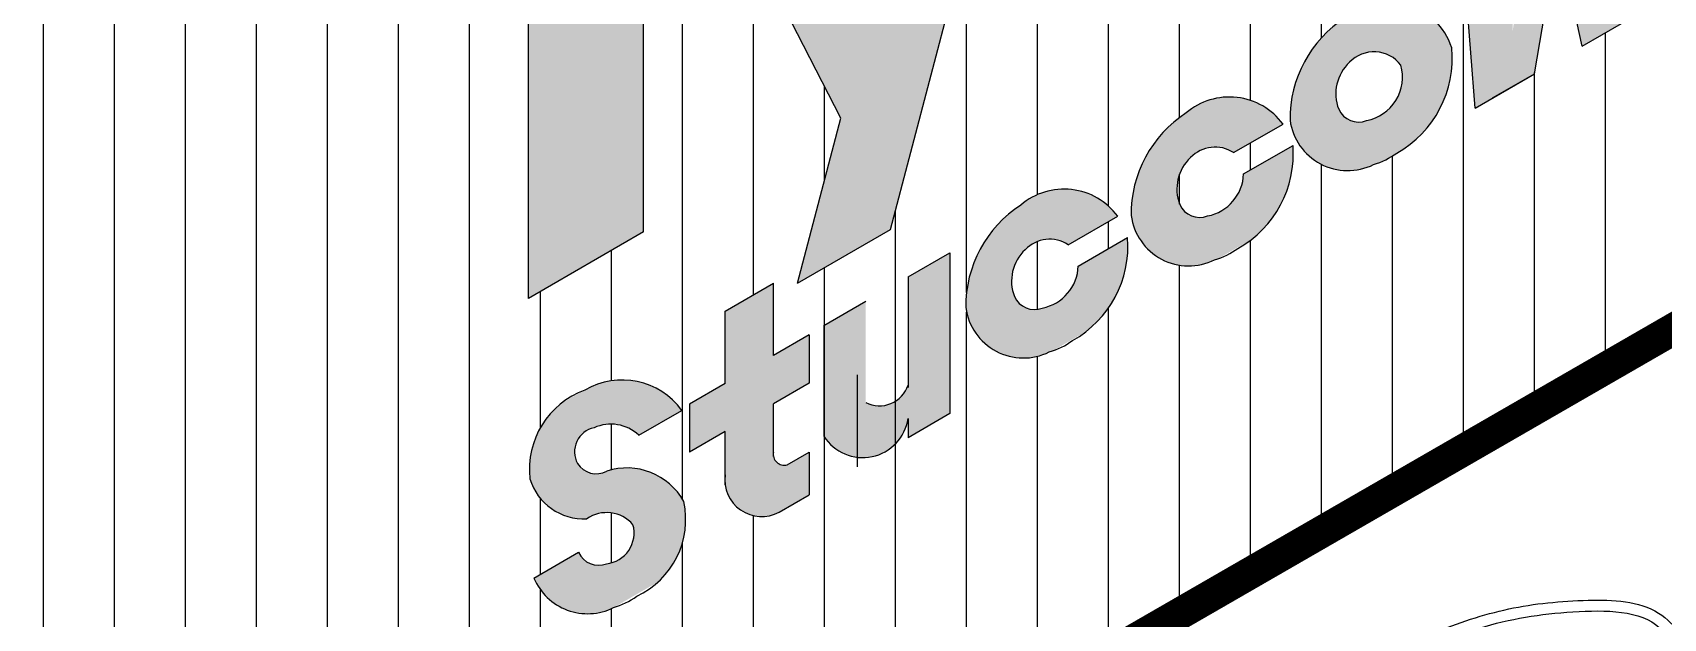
# Model space of a CAD drawing. Extents: x 0 to 51, y 0 to 66.
# Drawn here: x 16.77 to 21.363, y 52.755 to 54.405 of the extents above; entities that cross this region are included whole.
import ezdxf

# ---------------------------------------------------------------- set-up
doc = ezdxf.new("R2010")
doc.units = 0
doc.header["$LTSCALE"] = 1.5
doc.header["$MEASUREMENT"] = 0
doc.linetypes.add('DASHED', pattern=[0.75, 0.5, -0.25])
for name, color, linetype in [('DUPONTLOGO', 242, 'CONTINUOUS'), ('STRUCTURE', 252, 'CONTINUOUS'), ('TYVEK', 160, 'DASHED')]:
    doc.layers.add(name, color=color, linetype=linetype)

msp = doc.modelspace()

# ---------------------------------------------------------------- hatches: boundary and pattern name
at = {"layer": 'DUPONTLOGO'}
for points in [[(19.57319920961216, 55.32418145490719), (19.310939683193, 55.17276584673144), (19.16099717132371, 54.60221062448909), (18.96943333224679, 54.97559706308279), (18.70717380582772, 54.82418145490719), (19.04584894042259, 54.16405320233123), (18.9236801567739, 53.69918145490728), (19.18593968319301, 53.85059706308286)], [(18.16590792846245, 54.65601902220469), (18.16590792846246, 53.65601902220466), (18.49066745488159, 53.84351902220466), (18.49066745488172, 54.84351902220466), (18.81542698130085, 55.03101902220466), (18.81542698130085, 55.28101902220466), (17.84114840204332, 54.71851902220466), (17.8411484020433, 54.46851902220466)], [(20.83269763247196, 54.19236370881826), (20.9994380067947, 54.28863130881824), (21.06657846529949, 54.67585156329777), (21.13371892380428, 54.36615843240071), (21.30045929812701, 54.46242603240073), (21.34950058469254, 55.14462385327421), (21.21359338469253, 55.06615779476935), (21.19453011914553, 54.55819990941039), (21.12542800917811, 55.01525549148289), (21.00772892142088, 54.94730189148287), (20.93862681145345, 54.41045406582786), (20.91956354590647, 54.89639958819642), (20.78365634590646, 54.8179335296915)], [(20.15225987380305, 54.06679651617634), (20.29142478101269, 54.14714341281554, 0.4351274600614082), (20.01868338360705, 54.17841977615585, 0.2576403943727183), (19.86364803239633, 53.88963372159155, 0.5131396402506846), (20.09882293299185, 53.76482049618686, 0.01050506829098769), (20.1078108921451, 53.76773397503179), (20.20287903964945, 53.82262159558478, 0.2510258907919918), (20.3195491565958, 54.08710027015681), (20.18048025543726, 54.00680880263702, -0.3480232729081373), (20.07914325817509, 53.88846185015309, -0.3993521555086357), (20.00066324371286, 53.92069463107198, -0.3084390351191073), (20.03126218545492, 54.05275867167042, -0.3602356893464677)], [(19.68655521120093, 53.80748804827456), (19.82572011841057, 53.88783494491376, 0.4351274600614082), (19.55297872100493, 53.91911130825407, 0.2576403943727183), (19.39794336979418, 53.63032525368978, 0.5131396402506846), (19.63311827038973, 53.50551202828508, 0.01050506829098769), (19.64210622954295, 53.50842550713001), (19.73717437704732, 53.56331312768302, 0.2510258907919918), (19.85384449399368, 53.82779180225504), (19.71477559283511, 53.74750033473525, -0.3480232729081373), (19.61343859557297, 53.62915338225132, -0.3993521555086357), (19.53495858111074, 53.66138616317021, -0.3084390351191073), (19.5655575228528, 53.79345020376864, -0.3602356893464677)], [(19.35302256243327, 53.78498072969161), (19.23532347467611, 53.71702712969164), (19.23532347467611, 53.41232197817844, -0.4598255834214006), (19.11615194190253, 53.3627401079663), (19.11615194190253, 53.64822341316507), (18.99845285414531, 53.58026981316507), (18.99845285414534, 53.26834196309601, 0.6959710472286621), (19.23532347467611, 53.31783184340578), (19.23532347467611, 53.26400312969174), (19.3530225624333, 53.3319567296917)], [(18.85620454734362, 53.35964525291512), (18.95700958017116, 53.41784506575375), (18.95700958017116, 53.55375226575377), (18.85620454734362, 53.49555245291513), (18.85620454734362, 53.69900253581453), (18.72029734734365, 53.62053647730976), (18.72029734734365, 53.41708639441036), (18.61949231451612, 53.3588865815717), (18.61949231451612, 53.2229793815717), (18.72029734734363, 53.28117919441034), (18.72029734734363, 53.13176460085083, 0.5225497163138262), (18.87197790652257, 53.05422546810928), (18.95700958017116, 53.10331852777988), (18.95700958017116, 53.22372947606392), (18.89480957169488, 53.18781828442654, -0.5625580543673786), (18.85620454734365, 53.22365529313826)]]:
    msp.add_hatch(color=182, dxfattribs=at).paths.add_polyline_path(points)
h = msp.add_hatch(color=182, dxfattribs=at)
h.paths.add_polyline_path([(20.46627019280891, 54.44681071373033, 0.2576403943729867), (20.31123484159804, 54.15802465916576, 0.5131396402510344), (20.54640974219384, 54.03321143376135, 0.08200931940621184), (20.61219442708563, 54.06548619992866, 0.29702570383043), (20.76658803141316, 54.36179058631146, 0.5350210848518762)])
h.paths.add_polyline_path([(20.62372616822864, 54.31306168994533, -0.4359844533382529), (20.52673006737689, 54.15685278772749, -0.4605665040670404), (20.44427993266072, 54.20115155405701, -0.2797514858276361), (20.47884899465646, 54.32114960924461, -0.460315170099053)], flags=16)
h = msp.add_hatch(color=182, dxfattribs=at)
h.paths.add_polyline_path([(18.47694654555519, 53.27095160014433), (18.59835388284418, 53.34104615900976, 0.3833598428823599), (18.32541168243225, 53.39810455212715, 0.006267936530740595), (18.31985113422363, 53.39602055788758), (18.25753660179035, 53.3600432458128, 0.2576051533683898), (18.17042159481738, 53.14839408117773, 0.2549531592135616), (18.27770951002245, 53.04169007981095), (18.49982721256208, 53.16992979516398, 0.1582498796631523), (18.38684190277587, 53.16985325376451, -0.3895611696277511), (18.30421266689777, 53.19139160105563, -0.4995739648540094), (18.35091894208495, 53.2919123714194, -0.3054239474705804)])
h.paths.add_polyline_path([(18.38587155700046, 52.90906510018279, -0.3993521555088841), (18.3073915425382, 52.94129788110168), (18.18169958880293, 52.86872959777763, 0.430790463786374), (18.40466283452855, 52.78498661588905), (18.53294137150334, 52.85904826374271, 0.265575237187334), (18.6036049461965, 53.08433568824925, 0.1904806476944564), (18.49982721256208, 53.16992979516398), (18.27770951002245, 53.04169007981095, 0.08450102541924148), (18.33039337205946, 53.03561536995711, -0.3831592690512692), (18.46049146952885, 53.01907068438526, -0.4628738758274196)])
at = {"layer": 'STRUCTURE', "linetype": 'CONTINUOUS'}
h = msp.add_hatch(dxfattribs=at)
h.set_pattern_fill('AR-SAND', color=256, scale=0.25, style=0)
h.set_pattern_definition([(37.50000000000001, (103.7793504065138, 3.500000000000014), (-0.01574833952740204, 0.4817059422532897), [0, -0.38, 0, -0.425, 0, -0.40625]), (7.499999999999999, (103.7793504065138, 3.500000000000014), (0.4424441763169318, 0.7055365163074351), [0, -0.205, 0, -0.3425, 0, -0.13125]), (327.5, (103.4718504065138, 3.500000000000014), (0.7785354654378738, 0.001414763384241124), [0, -0.125, 0, -0.45, 0, -0.5875]), (317.5, (103.4718504065138, 3.500000000000014), (0.7515316511430733, 0.2194188912335623), [0, -0.0625, 0, -0.295, 0, -0.3375])])
h.paths.add_polyline_path([(14.47757610358921, 51.54904427125452, -0.02073115222964427), (14.72348288612952, 53.01589328487336, -0.04506024657635373), (15.05331889485797, 54.091243832628, -0.06032015627787331), (15.52267200237836, 54.93395481086281, -0.02256722528568555), (16.72655473108049, 56.45062287961952), (16.45592179239788, 56.60687287961952, 0.02256722528565227), (15.25203906369742, 55.09020481086514, 0.06032015627807897), (14.78268595617516, 54.24749383262763, 0.04506024657631969), (14.45284994744699, 53.1721432848738, 0.02073115222964958), (14.20694316490657, 51.70529427125459, -0.04479910819462923), (14.00939255172474, 50.79708494693288, -0.0209138494887252), (13.81297584843885, 50.25145680140049, -0.05565526587534104), (13.48405104744779, 49.64729452677008, -0.01612494577826756), (12.87029473836022, 48.82638948952726, -0.03370422444087456), (12.36282451923945, 48.27243360529557), (11.33777388602156, 47.29468864628181), (10.8468198664035, 47.02679466678979), (11.11745280508615, 46.87054466678978), (11.60840682470408, 47.13843864628179), (12.63345745792208, 48.11618360529557, 0.03370422444086479), (13.14092767704273, 48.67013948952708, 0.01612494577826873), (13.75468398613035, 49.49104452676995, 0.05565526587535749), (14.08360878712148, 50.09520680140056, 0.02091384948871565), (14.2800254904073, 50.64083494693269, 0.04479910819463601)])
h.paths.add_polyline_path([(23.83910543946423, 60.55705594572972), (23.55390397777052, 60.71304441296461), (16.45592179239788, 56.60687287961952), (16.72655473108048, 56.45062287961952)])
at = {"layer": 'TYVEK', "linetype": 'CONTINUOUS'}
h = msp.add_hatch(dxfattribs=at)
h.set_pattern_fill('_USER', color=23, scale=0.2, angle=90, style=0, pattern_type=0)
h.set_pattern_definition([(90, (42.79999999999998, 3.500000000000014), (-0.2, 1.224606353822377e-17), [])])
h.paths.add_polyline_path([(15.28244877896424, 51.53622390892712, -0.2669366406480506), (11.19627177796821, 46.22164642973721), (11.19627177796822, 36.92071968723344), (15.97944341084719, 39.6822851170563), (15.97944341084719, 43.45547971532748), (15.27794305459883, 43.05046829581088), (15.27794305459883, 43.11654015095466), (13.97762064546364, 42.3657986580071), (13.97762064546363, 42.29972680286338), (12.88263237627201, 41.6675350308861), (12.88263237627202, 41.73360688602986), (12.53057395804197, 41.53034586349426), (12.53057395804197, 42.79472940744879), (12.88263237627201, 42.9979904299844), (12.88263237627202, 44.49562602721156), (12.53057395804197, 44.29236500467597), (12.53057395804197, 45.55674854863052), (16.72498974202049, 47.97839563060373), (16.72498974202049, 47.61305699473584, 0.1290037693331235), (17.70736681524918, 49.68366510849619, -0.1847270097084909), (19.00927133309564, 52.19696834358501), (23.83910543946422, 54.98099059666893), (23.83910543946422, 54.98209827977406), (23.83910543946422, 60.19931351734166), (19.68871682328808, 57.80308553255076, 0.01524367616600851), (18.93316639457735, 57.36528354336131, 0.2219802846438512)])
h.paths.add_polyline_path([(18.18169958880292, 52.86872959777762), (18.3073915425382, 52.94129788110168, 0.3993521555092932), (18.38587155700055, 52.90906510018282, 0.4628738758270098), (18.46049146952883, 53.01907068438528, 0.3831592690512586), (18.33039337205946, 53.03561536995712, -0.3469283405921685), (18.17042159481735, 53.14839408117781, -0.347709804075195), (18.32541168243228, 53.39810455212717, -0.3833598428823153), (18.59835388284418, 53.34104615900976), (18.47694654555352, 53.27095160014336, 0.3053987772463052), (18.35092852116279, 53.29191674135619, 2.302274759758288e-05), (18.35091894208503, 53.29191237141945, 0.4995739648536585), (18.30421266689765, 53.19139160105583, 0.3169971070562109), (18.37163869641156, 53.16414868686372, -0.3848399220598366), (18.60360494619653, 53.08433568824922, -0.3513303134366533), (18.47133591670912, 52.81769851238387, -0.08200931940635665), (18.4055512318172, 52.78542374621653, -0.4325825023771808)], flags=16)
h.paths.add_polyline_path([(18.16590792846245, 53.65601902220467), (18.16590792846244, 54.65601902220461), (17.84114840204331, 54.46851902220466), (17.8411484020433, 54.71851902220467), (18.81542698130084, 55.28101902220467), (18.81542698130085, 55.03101902220465), (18.4906674548817, 54.84351902220464), (18.49066745488159, 53.84351902220467)], flags=16)
h.paths.add_polyline_path([(18.61949231451612, 53.2229793815717), (18.61949231451612, 53.35888658157171), (18.72029734734363, 53.41708639441036), (18.72029734734364, 53.62053647730975), (18.85620454734362, 53.69900253581454), (18.85620454734363, 53.49555245291513), (18.95700958017116, 53.55375226575378), (18.95700958017116, 53.41784506575375), (18.85620454734365, 53.35964525291514), (18.85620454734365, 53.21127153666524, 0.4361565547312338), (18.89480957169496, 53.18781828442659), (18.95700958017116, 53.22372947606392), (18.95700958017116, 53.10331852777988), (18.87792833769457, 53.05766095114822, -0.6348811617643291), (18.72029734734363, 53.15973020226102), (18.72029734734363, 53.28117919441034)], flags=16)
h.paths.add_polyline_path([(18.92368015677393, 53.69918145490733), (19.0458489404226, 54.16405320233123), (18.70717380582771, 54.82418145490721), (18.96943333224684, 54.97559706308273), (19.16099717132372, 54.6022106244891), (19.31093968319304, 55.17276584673159), (19.57319920961216, 55.32418145490722), (19.18593968319302, 53.85059706308287)], flags=16)
edge = h.paths.add_edge_path(flags=16)
edge.add_spline(control_points=[(16.81274323504925, 54.93726902220469), (16.81716020350908, 54.90921753186406), (16.84108215407916, 54.75729288683891), (17.10860473935416, 54.76475049034376), (17.2715220309825, 54.81184856163516), (17.31040332554056, 54.82572879090926)], knot_values=[0, 0, 0, 0, 0.08117017326887306, 0.4396112153314705, 0.5621201664027327, 0.5621201664027327, 0.5621201664027327, 0.5621201664027327], degree=3, periodic=0)
edge.add_line((17.31040332554055, 54.82572879090927), (17.29989939207946, 54.85515729086888))
edge.add_spline(control_points=[(16.84399691099838, 54.93970707741197), (16.85064657092337, 54.8980435408515), (16.85790170204004, 54.86791662704464), (16.89593866777881, 54.82913649733652), (16.92758689219841, 54.81570522772498), (17.04938802683841, 54.79644409678649), (17.15808492652425, 54.81300474979733), (17.26173289979909, 54.842214813521), (17.28111517839363, 54.84845262962426), (17.29989939207946, 54.85515729086887)], knot_values=[0.001174582396085617, 0.001174582396085617, 0.001174582396085617, 0.001174582396085617, 0.06209760817134347, 0.06209760817134347, 0.1241952163426869, 0.1241952163426869, 0.2504807632611225, 0.2504807632611225, 0.2810519083259725, 0.2810519083259725, 0.2810519083259725, 0.2810519083259725], degree=3, periodic=0)
edge.add_spline(control_points=[(17.29989939207946, 54.85515729086887), (17.35871039747084, 54.87614874013574), (17.41165894831365, 54.90171637901431), (17.58105532322347, 54.9890074079559), (17.70366845119074, 55.0552821849047), (17.82638280199311, 55.12106516440038)], knot_values=[0.2810519083259725, 0.2810519083259725, 0.2810519083259725, 0.2810519083259725, 0.3767663101795581, 0.3767663101795581, 0.5821236414411975, 0.5821236414411975, 0.5821236414411975, 0.5821236414411975], degree=3, periodic=0)
edge.add_line((17.82638280199313, 55.1210651644004), (17.84114834552125, 55.09351899190925))
edge.add_spline(control_points=[(17.84114840204333, 55.09351902220467), (17.73097692417251, 55.03446392994402), (17.55106902571816, 54.93802810329475), (17.38447812810042, 54.8521727469208), (17.31040332554056, 54.82572879090926)], knot_values=[0.5621201664027327, 0.5621201664027327, 0.5621201664027327, 0.5621201664027327, 0.9308490263281911, 1.164247282882417, 1.164247282882417, 1.164247282882417, 1.164247282882417], degree=3, periodic=0)
h.paths.add_polyline_path([(16.9973984020433, 54.8378617463157), (16.99739840204331, 55.26849674793116), (17.13894519014633, 55.38860484540696, -0.6390099729073767), (17.21614840204364, 55.35286320039564), (17.21614840204319, 54.9040031781649, -0.3823525855096294), (17.1744188763916, 54.8574114437185)], flags=16)
h.paths.add_polyline_path([(17.02864840204331, 54.87275290979569), (17.02864840204319, 55.25402939120916), (17.15916399807787, 55.36477708206608, -0.6390099729074262), (17.18489840204364, 55.35286320039564), (17.18489840204306, 54.89000876808231)], flags=0)
edge = h.paths.add_edge_path(flags=16)
edge.add_spline(control_points=[(16.81274323504925, 54.93726902220469), (16.81282758470478, 55.00208006528858), (16.81308360584043, 55.19879689537104), (17.09990930062855, 55.4458396400008), (17.43549411708172, 55.70410810604171), (17.69972389065576, 55.86551184472196), (17.83296675322975, 55.9469027337236)], knot_values=[0, 0, 0, 0, 0.188808860317685, 0.5730795050637295, 1.030526813528331, 1.49585261128351, 1.49585261128351, 1.49585261128351, 1.49585261128351], degree=3, periodic=0)
edge.add_spline(control_points=[(17.83296675322975, 55.9469027337236), (17.94267155601425, 56.01220252696882), (18.11617365821058, 56.11547650507613), (18.38256824072445, 56.20408977210363), (18.59367937397501, 56.22411148387046), (18.78125276686862, 56.2182445318379), (18.84894165084624, 56.14658886426857), (18.86955356903741, 56.12476902220469)], knot_values=[0, 0, 0, 0, 0.3825603709704853, 0.6050330240397936, 0.830449910078948, 1.031699540918293, 1.119813565634334, 1.119813565634334, 1.119813565634334, 1.119813565634334], degree=3, periodic=0)
edge.add_spline(control_points=[(18.86955356903741, 56.12476902220469), (18.8824807674873, 56.07726437144314), (18.91289003703422, 55.96551690076426), (18.81812493672641, 55.80953802304752), (18.67667308544151, 55.65415230129383), (18.4712176862988, 55.46328698933905), (18.17443134454754, 55.27910678733457), (17.95162065836341, 55.1550352192391), (17.84114840204333, 55.09351902220467)], knot_values=[0, 0, 0, 0, 0.142813455808722, 0.3359469485555571, 0.5033941970596212, 0.7833770798790906, 1.169237400013739, 1.54868778258763, 1.54868778258763, 1.54868778258763, 1.54868778258763], degree=3, periodic=0)
edge.add_line((17.84114840204331, 55.09351902220467), (17.82638285802371, 55.12106519551395))
edge.add_spline(control_points=[(17.82638280199293, 55.12106516440038), (18.04059567811049, 55.24033880544924), (18.25902544236465, 55.35444840788078), (18.5382265734134, 55.56729492700701), (18.61982029043935, 55.64308348289775), (18.74154747000279, 55.77136227827576), (18.78775122161019, 55.8242334030117), (18.85096707196448, 55.93051276699698), (18.86536389806548, 55.9761788212079), (18.85618586209216, 56.05312768108827), (18.8491760268474, 56.08046062619034), (18.8414563460266, 56.10898981155459)], knot_values=[0.0002505584379334802, 0.0002505584379334802, 0.0002505584379334802, 0.0002505584379334802, 0.3681301305683303, 0.3681301305683303, 0.5353339496185356, 0.5353339496185356, 0.6400473331687101, 0.6400473331687101, 0.7273425474151587, 0.7273425474151587, 0.7705355621334626, 0.7705355621334626, 0.7705355621334626, 0.7705355621334626], degree=3, periodic=0)
edge.add_spline(control_points=[(18.8414563460266, 56.10898981155468), (18.8220521670471, 56.1294010363785), (18.80393532929196, 56.14744906629817), (18.72222050823297, 56.19755509653503), (18.61858734225174, 56.19168873048005), (18.43864046915638, 56.17766230171731), (18.3531213157286, 56.16023154928895), (18.1208960884907, 56.08105951782609), (17.98536226384209, 56.0012463845798), (17.8489505001136, 55.92004975743509)], knot_values=[0, 0, 0, 0, 0.04202121453356389, 0.04202121453356389, 0.1801113886157754, 0.1801113886157754, 0.3182015626979868, 0.3182015626979868, 0.5560477353908875, 0.5560477353908875, 0.5560477353908875, 0.5560477353908875], degree=3, periodic=0)
edge.add_spline(control_points=[(16.84399691100492, 54.93970707737223), (16.8441291217658, 55.01759292418039), (16.84583204278309, 55.08892383380081), (16.89950946743261, 55.21122958654378), (16.94875979349385, 55.26739546563569), (17.09088848412006, 55.39798165038847), (17.18425385686874, 55.46986442570464), (17.36096549641846, 55.60466580316226), (17.44987798146579, 55.66765670140636), (17.64261964207813, 55.79400445244717), (17.74579829332654, 55.85703722900182), (17.8489505001136, 55.92004975743509)], knot_values=[0.001204580648238207, 0.001204580648238207, 0.001204580648238207, 0.001204580648238207, 0.1148556554967574, 0.1148556554967574, 0.2297113109935148, 0.2297113109935148, 0.3984913275604529, 0.3984913275604529, 0.5672713441273911, 0.5672713441273911, 0.7479263056417517, 0.7479263056417517, 0.7479263056417517, 0.7479263056417517], degree=3, periodic=0)
edge.add_spline(control_points=[(17.8489505001136, 55.92004975743509), (17.98536226384209, 56.0012463845798), (18.1208960884907, 56.08105951782609), (18.3531213157286, 56.16023154928895), (18.43864046915638, 56.17766230171731), (18.61858734225174, 56.19168873048005), (18.72222050823297, 56.19755509653503), (18.80393532929196, 56.14744906629817), (18.8220521670471, 56.1294010363785), (18.8414563460266, 56.10898981155468)], knot_values=[0, 0, 0, 0, 0.2378461726929006, 0.2378461726929006, 0.3759363467751121, 0.3759363467751121, 0.5140265208573236, 0.5140265208573236, 0.5560477353908875, 0.5560477353908875, 0.5560477353908875, 0.5560477353908875], degree=3, periodic=0)
edge.add_line((18.84145634602666, 56.10898981155462), (18.86955356903738, 56.12476902220472))
edge.add_spline(control_points=[(18.86955356903741, 56.12476902220469), (18.84894165084624, 56.14658886426857), (18.78125276686862, 56.2182445318379), (18.59367937397501, 56.22411148387046), (18.38256824072445, 56.20408977210363), (18.11617365821058, 56.11547650507613), (17.94267155601425, 56.01220252696882), (17.83296675322975, 55.9469027337236)], knot_values=[0, 0, 0, 0, 0.0881140247160408, 0.2893636555553862, 0.5147805415945406, 0.7372531946638489, 1.119813565634334, 1.119813565634334, 1.119813565634334, 1.119813565634334], degree=3, periodic=0)
h.paths.add_polyline_path([(19.39794336979421, 53.63032525368968, -0.2576403943727378), (19.55297872100489, 53.91911130825404, -0.4351274600594111), (19.82572011840961, 53.88783494491321), (19.68655521120149, 53.80748804827489, 0.3602356893497598), (19.56555752285257, 53.79345020376842, 0.3084390351175669), (19.53495858111062, 53.66138616317053, 0.3993521555107764), (19.6134385955731, 53.62915338225138, 0.3480232729077876), (19.71477559283512, 53.74750033473525), (19.85384449399484, 53.8277918022557, -0.2914129419645201), (19.6989029552816, 53.53778679445239, -0.08200931940624141), (19.63311827038977, 53.5055120282851, -0.5131396402506218)], flags=16)
h.paths.add_polyline_path([(17.62239840204318, 55.04710784299527), (17.62239840228648, 55.74282629532033), (17.7695456642694, 55.83419800121648, -0.58809555905631), (17.84114840200704, 55.79437583888215), (17.84114840183287, 55.38871630593509, -0.2758007751185076), (17.81651386736945, 55.34745340109244), (17.65364840214119, 55.25966986334708), (17.65364840205103, 55.06395141109848)], flags=16)
h.paths.add_polyline_path([(17.65364840215744, 55.29517012090895), (17.65364840235515, 55.72544647705386), (17.78603082276112, 55.80764989300702, -0.5880955590573183), (17.80989840200704, 55.7943758388956), (17.80989840182875, 55.37938796122627)], flags=0)
h.paths.add_polyline_path([(17.90364840204342, 55.27973012455995), (17.90364840204319, 55.88848121889536, -0.2733997692991404), (17.92791532557295, 55.92954386010751), (18.052915325573, 55.99836577402631, -0.5705986825334414), (18.12239840204319, 55.95730313281417), (18.1223984020433, 55.35006863105981, -0.2709125763483423), (18.09851085375266, 55.30921715998581), (17.97351085375277, 55.23887865348595, -0.5736723652121252)], flags=16)
h.paths.add_polyline_path([(17.95818588594642, 55.26611296753531, -0.5736723652121531), (17.9348984020433, 55.27973012455998), (17.93489840204342, 55.89771517630685), (18.06798737655316, 55.97099067988493, -0.5705986825351363), (18.0911484020433, 55.95730313281426), (18.0911484020433, 55.34093204595711)], flags=0)
h.paths.add_polyline_path([(19.86364803239633, 53.88963372159146, -0.2576403943727814), (20.01868338360706, 54.17841977615584, -0.4351274600593037), (20.29142478101173, 54.14714341281498), (20.15225987380362, 54.06679651617667, 0.3602356893496513), (20.03126218545472, 54.0527586716702, 0.3084390351175845), (20.00066324371274, 53.92069463107231, 0.399352155510982), (20.07914325817525, 53.88846185015314, 0.3480232729078493), (20.18048025543727, 54.00680880263704), (20.33345680702485, 54.0951298558758, -0.1028428954583946), (20.31123484159803, 54.15802465916605, -0.2576403943726044), (20.46627019280877, 54.44681071373021, -0.535021084852147), (20.76658803141316, 54.36179058631144, -0.2970257038306059), (20.61219442708546, 54.06548619992854, -0.08200931940611521), (20.54640974219373, 54.03321143376129, -0.3897296338739039), (20.33345680702485, 54.0951298558758), (20.3195491565958, 54.08710027015679, -0.2914129419631868), (20.16460761788384, 53.79709526235423, -0.08200931940649726), (20.09882293299181, 53.76482049618684, -0.5131396402504492)], flags=16)
h.paths.add_polyline_path([(18.18489840204331, 55.35973469900564), (18.1848984020433, 56.06543329630806), (18.21614840204341, 56.07547685245911), (18.37239840204353, 55.61294396587987), (18.37239840204353, 56.12569463321422), (18.40364840204331, 56.13573818936517), (18.40364840204331, 55.50437463560582), (18.3723984020433, 55.48371178752009), (18.21614840204353, 55.9684797115095), (18.21614840204307, 55.38039754709121)], flags=16)
h.paths.add_polyline_path([(18.56123978480656, 55.64139231731712), (18.56123978480656, 56.11923668883587), (18.46614840204331, 56.11515119722298), (18.4661484020433, 56.14643002599013), (18.6848984020433, 56.15582836750493), (18.68489840204318, 56.12454953873777), (18.59248978480656, 56.12057930905227), (18.59248978480656, 55.67065728401722)], flags=16)
h.paths.add_polyline_path([(19.89795873603131, 54.65601902220465), (19.62732579734867, 55.35543145490725), (19.88958532376782, 55.50684706308275), (20.06033849924094, 55.06555970748369), (20.23109167471395, 55.70401584673161), (20.49335120113309, 55.85543145490724), (20.22271826245045, 54.84351902220465)], flags=16)
h.paths.add_polyline_path([(20.44825005291444, 54.1890855686467, -0.02640882966203067), (20.44427993266079, 54.20115155405674, 0.05170444221424401)], flags=0)
edge = h.paths.add_edge_path(flags=16)
edge.add_ellipse((19.05601408050345, 55.79198247936978), major_axis=(0.1041545791608831, 0.09263469999524446), ratio=0.9031737347499265, start_angle=-3.467448550509289e-11, end_angle=213.8665434005323, ccw=False)
edge.add_ellipse((19.05601408050345, 55.79198247936978), major_axis=(0.1041545791608831, 0.09263469999524446), ratio=0.9031737347499265, start_angle=213.8665434005323, end_angle=359.99999999996527, ccw=False)
edge = h.paths.add_edge_path(flags=16)
edge.add_spline(control_points=[(19.01615390756498, 55.86708440867067), (19.04847584612173, 55.88900395589726), (19.10234761817832, 55.92553780579927), (19.11515492567268, 55.8063723365568), (19.05605282952113, 55.78007314888565), (19.01615390756498, 55.76231896917415)], knot_values=[0, 0, 0, 0, 0.2131037953859143, 0.3551853509425856, 0.6503918016511808, 0.6503918016511808, 0.6503918016511808, 0.6503918016511808], degree=3, periodic=0)
edge.add_line((19.01615390756498, 55.76231896917416), (19.01615390756498, 55.86708440867068))
h.paths.add_polyline_path([(20.83269763247197, 54.19236370881826), (20.78365634590646, 54.81793352969152), (20.91956354590647, 54.89639958819643), (20.93862681145344, 54.41045406582786), (21.00772892142088, 54.94730189148284), (21.12542800917811, 55.0152554914829), (21.19453011914553, 54.55819990941041), (21.21359338469253, 55.06615779476935), (21.34950058469252, 55.14462385327421), (21.30045929812701, 54.46242603240073), (21.13371892380428, 54.36615843240072), (21.0665784652995, 54.67585156329778), (20.99943800679469, 54.28863130881822)], flags=16)
edge = h.paths.add_edge_path(flags=16)
edge.add_spline(control_points=[(21.26510250594598, 55.72713047850671), (21.25909160346949, 55.64764793582226), (21.24285719475446, 55.43297932512769), (20.9770320614292, 55.20656142789677), (20.6206098535786, 55.19761020982912), (20.55454379717324, 55.3487593196499), (20.53294672555091, 55.39817014160694)], knot_values=[0, 0, 0, 0, 0.2331751422885631, 0.6297657592854154, 0.9450620448586093, 1.098190714087239, 1.098190714087239, 1.098190714087239, 1.098190714087239], degree=3, periodic=0)
edge.add_spline(control_points=[(20.532946725551, 55.39817014160694), (20.51777105116815, 55.48374194842327), (20.49055077829651, 55.63723021345169), (20.55013437808958, 55.89139317501339), (20.75396672272805, 56.05004219611501), (20.97608564590325, 56.08547990762864), (21.22548882137427, 56.0704461706142), (21.25124584105096, 55.90817728520996), (21.26510250594617, 55.82088047850679)], knot_values=[0, 0, 0, 0, 0.2591187214942887, 0.464775543233523, 0.7517583366371648, 0.9596592354267609, 1.159852938350305, 1.392956665632412, 1.392956665632412, 1.392956665632412, 1.392956665632412], degree=3, periodic=0)
edge.add_line((21.26510250594617, 55.82088047850682), (20.74747786196676, 55.52202975096607))
edge.add_arc((20.86948604315914, 55.5539768555232), 0.1261214246964334, 194.6731326845643, 367.7023353972564)
edge.add_line((20.99446956726328, 55.57088047850671), (21.26510250594598, 55.72713047850674))
h.paths.add_polyline_path([(21.37597584527393, 54.50602553122425), (21.37597584527392, 54.9590495312243), (21.51188304527395, 55.03751558972913), (21.51188304527395, 55.00669867978523, -0.3188248953897588), (21.71824713704291, 55.09525642638552), (21.68007368491411, 54.95277461071305, 0.4035437565147288), (21.51188304527395, 54.84253821743668), (21.51188304527395, 54.58449158972906)], flags=16)
edge = h.paths.add_edge_path(flags=0)
edge.add_spline(control_points=[(20.70246938159278, 55.68354409270616), (20.68801436166646, 55.69732804234643), (20.68801436166646, 55.71762420617303), (20.689274646858, 55.78096644024937), (20.71211380158218, 55.82298907831843), (20.7724669158082, 55.87810982716617), (20.8567532247647, 55.91867002725864), (20.95977145445499, 55.93322973055182), (21.03144024280223, 55.92400235689509), (21.0336515482451, 55.87186947120496)], knot_values=[0.1693351350576057, 0.1693351350576057, 0.1693351350576057, 0.1693351350576057, 0.2360340609454792, 0.2360340609454792, 0.3507194281854419, 0.3507194281854419, 0.4654047954254047, 0.4654047954254047, 0.5437012250705168, 0.5437012250705168, 0.5437012250705168, 0.5437012250705168], degree=3, periodic=0)
edge.add_line((21.0336515482451, 55.87186947120496), (20.70246938159278, 55.68354409270616))
h.paths.add_polyline_path([(13.05583745702891, 46.30265921398444, -0.3537160203436858), (12.882632376272, 46.00265921398442, -0.5560120530370709), (12.69872038897154, 46.10412111198047, -0.3458248453515412), (12.882632376272, 46.40265921398441, -0.546252201092842)], flags=16)
h.paths.add_polyline_path([(12.91896908633871, 46.23457648619961, -0.3537160203435483), (12.87566781614951, 46.15957648619963, -0.5560120530374172), (12.82968981932436, 46.18494196069864, -0.3458248453516654), (12.87566781614952, 46.25957648619963, -0.5462522010926915)], flags=0)
h.paths.add_polyline_path([(21.78494935107128, 55.00892676656355, -0.1092296168432912), (21.9833071838687, 55.13980844304919, 0.1905419740584758), (21.97336925793602, 55.19032406238929, 0.353186884368694), (21.92060563521573, 55.1920381809452, 0.2690001157083149), (21.86374034054023, 55.12702977741985), (21.7474068919179, 55.05986462954198, -0.1102468081658307), (21.79023531882035, 55.19379933206054, -0.2386701257831889), (21.97169487941444, 55.28183273702051, -0.4337921550029443), (22.10100627162595, 55.14097780288132), (22.10100627162595, 54.92462204304917), (21.98330718386873, 54.85666844304917), (21.98330718386873, 54.88632241107057, -0.4058134010115785), (21.8026396105501, 54.82021608059802, -0.4824874664261117)], flags=16)
h.paths.add_polyline_path([(21.37612342944428, 55.50943780585268), (21.37612342944462, 56.76241506404651), (21.64675636812726, 56.91866506404653), (21.64675636812703, 56.09351902220363), (21.97151589454628, 56.70885023855426), (22.24214883322892, 56.86510023855426), (21.91738930680967, 56.24976902220356), (22.24214883322893, 56.00943780585266), (21.97151589454629, 55.85318780585266), (21.64675636812703, 56.09351902220362), (21.64675636812692, 55.66568780585266)], flags=16)
h.paths.add_polyline_path([(21.86243550226844, 54.95117345693466, -0.303876555579134), (21.88162204527023, 54.99633862314867, -0.1081086455131529), (21.97701423010097, 55.04930858689976, -0.0009435784860126167), (21.97701423010099, 54.96403431868712, -0.2711281288729691), (21.91061211631704, 54.91197558344007, -0.4382804466206374)], flags=0)
h.paths.add_polyline_path([(22.14394497009267, 54.77952871216769), (22.14394497009266, 54.9494127121677), (22.14394497009266, 55.08531991216771), (22.14394497009266, 55.40243671216768), (22.26164405784987, 55.47039031216767), (22.26164405784988, 55.43454828166372, -0.2200211352481369), (22.34625329967579, 55.51923948071161, -0.5384264693973675), (22.58126908574771, 55.38843696116405, -0.2127480191107527), (22.4635699979963, 55.13394830806941, -0.08923826883685025), (22.35468587997282, 55.0677757687782, -0.1510529132693667), (22.26164405784988, 55.0561597268358), (22.26164405784988, 54.84748231216781)], flags=16)
h.paths.add_polyline_path([(19.77926276566755, 57.21908087933581, -0.3458248453514478), (19.96317475296804, 57.51761898133964, -0.546252201092871), (20.13637983372491, 57.4176189813396, -0.3537160203436365), (19.96317475296802, 57.11761898133962, -0.5560120530374257)], flags=16)
h.paths.add_polyline_path([(19.91023219602041, 57.29990172805379, -0.3458248453517042), (19.9562101928455, 57.37453625355482, -0.5462522010929856), (19.99951146303474, 57.34953625355483, -0.3537160203436638), (19.9562101928455, 57.27453625355483, -0.5560120530364786)], flags=0)
h.paths.add_polyline_path([(22.2816256101306, 55.2520278917619, -0.3108884899090845), (22.35542768876219, 55.37730571034308, -0.6341536017401154), (22.44116144752154, 55.32958895121265, -0.2127480191120936), (22.39822482030962, 55.23675149056317, -0.1005835782639767), (22.35295021180967, 55.21061218315757, -0.4661169018352297)], flags=0)
edge = h.paths.add_edge_path(flags=16)
edge.add_ellipse((22.66226287167348, 54.96393465073847), major_axis=(0.1041545791609349, 0.09263469999518924), ratio=0.9031737347499496, start_angle=0, end_angle=360)
edge = h.paths.add_edge_path(flags=16)
edge.add_spline(control_points=[(22.62240269873502, 55.03903658003937), (22.65472463729176, 55.06095612726595), (22.70859640934835, 55.09748997716796), (22.72140371684271, 54.97832450792549), (22.66230162069116, 54.95202532025435), (22.62240269873502, 54.93427114054283)], knot_values=[0, 0, 0, 0, 0.08524151815436572, 0.1420741403770343, 0.2601567206604724, 0.2601567206604724, 0.2601567206604724, 0.2601567206604724], degree=3, periodic=0)
edge.add_line((22.62240269873502, 54.93427114054282), (22.62240269873501, 55.03903658003937))
edge = h.paths.add_edge_path(flags=16)
edge.add_ellipse((22.43812446648747, 56.97431560936379), major_axis=(0.1041545791609349, 0.09263469999518924), ratio=0.9031737347499496, start_angle=0, end_angle=360)
edge = h.paths.add_edge_path(flags=16)
edge.add_spline(control_points=[(22.398264293549, 57.04941753866468), (22.43058623210575, 57.07133708589127), (22.48445800416234, 57.10787093579329), (22.4972653116567, 56.9887054665508), (22.43816321550515, 56.96240627887966), (22.398264293549, 56.94465209916815)], knot_values=[0, 0, 0, 0, 0.08524151815436572, 0.1420741403770343, 0.2601567206604724, 0.2601567206604724, 0.2601567206604724, 0.2601567206604724], degree=3, periodic=0)
edge.add_line((22.39826429354901, 56.94465209916815), (22.398264293549, 57.04941753866468))
h.paths.add_polyline_path([(13.05583745702888, 39.2641246142679, -0.3537160203436491), (12.88263237627201, 38.96412461426788, -0.5560120530377476), (12.69872038897149, 39.06558651226411, -0.3458248453513964), (12.88263237627199, 39.36412461426789, -0.5462522010927069)], flags=16)
h.paths.add_polyline_path([(12.91896908633869, 39.19604188648307, -0.3537160203436265), (12.87566781614946, 39.12104188648307, -0.5560120530380175), (12.82968981932434, 39.14640736098215, -0.3458248453511975), (12.87566781614943, 39.22104188648305, -0.5462522010930381)], flags=0)

# ---------------------------------------------------------------- linework, layer by layer
at = {"layer": 'DUPONTLOGO', "color": 182}
for p, q in [((19.18593968319303, 53.85059706308289), (19.57319920961217, 55.32418145490722)), ((18.49066745488159, 53.84351902220466), (18.4906674548817, 54.84351902220457)), ((19.0458489404227, 54.16405320233103), (18.70717380582772, 54.82418145490719)), ((20.83269763247196, 54.19236370881826), (20.78365634590645, 54.81793352969162)), ((20.99943800679469, 54.28863130881824), (21.0665784652995, 54.67585156329777)), ((21.13371892380428, 54.36615843240072), (21.0665784652995, 54.67585156329777)), ((18.16590792846245, 53.65601902220466), (18.16590792846245, 54.65601902220466)), ((21.13371892380428, 54.36615843240072), (21.30045929812701, 54.46242603240073)), ((20.83269763247196, 54.19236370881826), (20.99943800679469, 54.28863130881824)), ((20.88173891903747, 54.22067770881823), (20.99943800679469, 54.28863130881824)), ((18.92368015677388, 53.69918145490719), (19.04584894042259, 54.1640532023312)), ((20.15225987380362, 54.06679651617667), (20.29142478101173, 54.14714341281498)), ((20.18048025544084, 54.0068088026391), (20.31954915659699, 54.08710027015748)), ((19.68655521120149, 53.80748804827489), (19.82572011840961, 53.88783494491321)), ((18.49066745488159, 53.84351902220466), (18.16590792846245, 53.65601902220466)), ((18.92368015677377, 53.6991814549072), (19.18593968319314, 53.85059706308293)), ((19.71477559283872, 53.74750033473732), (19.85384449399484, 53.8277918022557)), ((19.23532347467608, 53.71702712969163), (19.35302256243332, 53.78498072969163)), ((19.3530225624333, 53.78498072969163), (19.3530225624333, 53.33195672969161)), ((19.3530225624333, 53.78498072969163), (19.3530225624333, 53.33195672969161)), ((18.72029734734363, 53.62053647730976), (18.85620454734362, 53.69900253581454)), ((18.85620454734362, 53.49555245291513), (18.85620454734362, 53.69900253581454)), ((19.23532347467611, 53.71702712969163), (19.23532347467611, 53.40509927962258)), ((18.99845285414531, 53.58026981316509), (19.11615194190253, 53.64822341316507)), ((18.72029734734363, 53.41708639441035), (18.72029734734363, 53.62053647730978)), ((18.99845285414534, 53.58026981316506), (18.99845285414534, 53.26834196309601)), ((18.95700958017116, 53.55375226575377), (18.85620454734362, 53.49555245291513)), ((18.95700958017116, 53.55375226575377), (18.95700958017116, 53.41784506575375)), ((18.95700958017116, 53.41784506575375), (18.85620454734362, 53.35964525291513)), ((19.0932935229967, 53.18200209885642), (19.09329352299673, 53.44099040929309)), ((18.72029734734363, 53.41708639441036), (18.61949231451612, 53.35888658157171)), ((18.47694654555352, 53.27095160014336), (18.59835388284418, 53.34104615900976)), ((18.61949231451612, 53.35888658157171), (18.61949231451612, 53.2229793815717)), ((18.85620454734365, 53.21127153666525), (18.85620454734365, 53.35964525291512)), ((19.3530225624333, 53.33195672969167), (19.23532347467611, 53.26400312969174)), ((18.72029734734363, 53.28117919441034), (18.61949231451612, 53.2229793815717)), ((18.72029734734363, 53.1317646008509), (18.72029734734363, 53.28117919441034)), ((19.23532347467611, 53.31783184340505), (19.23532347467611, 53.2640031296916)), ((18.89480957169488, 53.18781828442654), (18.95700958017116, 53.22372947606392)), ((18.95700958017116, 53.22372947606392), (18.95700958017116, 53.10331852777988)), ((18.87197790652257, 53.05422546810928), (18.95700958017116, 53.10331852777988)), ((18.18169958880293, 52.86872959777763), (18.3073915425382, 52.94129788110168))]:
    msp.add_line(p, q, dxfattribs=at)
for centre, radius, start, end in [((20.58807353650505, 54.30413983590668), 0.1875927341730743, 17.89771543515937, 130.4885972157509), ((20.65037380631705, 54.16196579204085), 0.3391618638924875, 122.8757694327407, 180.6658041083846), ((20.54782573071424, 54.25509425577546), 0.09550444931582021, 37.37005474894777, 136.2393852856154), ((20.46200085100358, 54.33212337579396), 0.3060285833868252, 299.3920481145083, 5.563139503481118), ((20.56040835344564, 54.23267561554735), 0.1203311122147795, 132.6712732316579, 201.2384925311235), ((20.50268176241619, 54.28000405437378), 0.125477310491068, 281.0493610937683, 15.27517392190577), ((20.14048672730334, 54.03574889833232), 0.1875927341730743, 36.42787382474443, 130.4885972157509), ((20.20278699711534, 53.89357485446648), 0.3391618638924875, 122.8757694327407, 180.6658041083846), ((20.47361924478113, 54.18002511877204), 0.1638679792394075, 187.7156708188158, 296.3722994449837), ((20.50445017137437, 54.21426346731003), 0.06158230180832332, 204.132588122991, 291.2102017748794), ((20.10023892151253, 53.98670331820108), 0.09550444931582021, 56.99606474541748, 136.2393852856154), ((20.01441404180187, 54.06373243821959), 0.3060285833868252, 299.3920481145083, 4.379272789398838), ((20.48157629706844, 54.24854034956893), 0.2248775613299558, 286.7565379038971, 305.509722877838), ((20.11282154424393, 53.96428467797297), 0.1203311122147795, 132.6712732316579, 201.2384925311235), ((20.05509495321448, 54.01161311679941), 0.125477310491068, 281.0493610937683, 357.8057050728499), ((19.67478206470119, 53.77644043043053), 0.1875927341730743, 36.42787382474443, 130.4885972157509), ((19.73708233451322, 53.6342663865647), 0.3391618638924875, 122.8757694327407, 180.6658041083846), ((20.0260324355794, 53.91163418119767), 0.1638679792394075, 187.7156708188158, 296.3722994449837), ((20.05686336217266, 53.94587252973565), 0.06158230180832332, 204.132588122991, 291.2102017748794), ((19.64711688164181, 53.70497621007119), 0.1203311122147795, 132.6712732316579, 201.2384925311235), ((19.63453425891038, 53.72739485029931), 0.09550444931582021, 56.99606474541748, 136.2393852856154), ((19.54870937919975, 53.80442397031781), 0.3060285833868252, 299.3920481145083, 4.379272789398838), ((20.03398948786673, 53.98014941199455), 0.2248775613299558, 286.7565379038971, 305.509722877838), ((19.58939029061233, 53.75230464889763), 0.125477310491068, 281.0493610937683, 357.8057050728499), ((19.59115869957051, 53.68656406183389), 0.06158230180832332, 204.132588122991, 291.2102017748794), ((19.56032777297727, 53.65232571329589), 0.1638679792394075, 187.7156708188158, 296.3722994449837), ((19.56828482526458, 53.72084094409277), 0.2248775613299558, 286.7565379038971, 305.509722877838), ((18.43014183451248, 53.21774065165772), 0.2085654366075409, 36.24276237429118, 120.1420331663471), ((18.40574936730155, 53.17528582976662), 0.2368592971460902, 109.826858441631, 186.5191158444226), ((19.15448057164625, 53.43862321739522), 0.08501370568697922, 243.2016164302632, 341.9783429684681), ((18.36531466162546, 53.22411224292946), 0.06931157309093963, 101.9873517144121, 208.1694310614546), ((18.39837611237789, 53.18789702215868), 0.1143301180531384, 46.58921369883014, 114.5249191142768), ((19.10772176838617, 53.33695950712008), 0.1290273729379523, 212.1275671551708, 351.4747642194779), ((18.35725184458249, 53.22560226730673), 0.06311516501458447, 212.8223186662044, 297.9581452212948), ((18.88639287579474, 53.21746341490176), 0.03081678975439623, 168.4089162763288, 285.8500373206869), ((18.32189540750213, 53.19340728762941), 0.1580205831033289, 196.5502772308719, 273.0827154719224), ((18.4434524480767, 52.99586956604416), 0.1829619562423407, 28.91568002896116, 108.0237722808629), ((18.82310464772513, 53.14574740155591), 0.1037538419880937, 172.2547379656768, 298.102483131716), ((18.38623231910972, 52.95491997014561), 0.09813121602437098, 40.82295456538012, 124.682144599452), ((18.37115589546366, 53.03351970781507), 0.2379387002025857, 294.8998160433025, 12.3315009874756), ((18.37649674255979, 52.99573549835746), 0.08717594315839773, 276.1734694986752, 15.52621180746124), ((18.36359166099797, 52.96647577976533), 0.06158230180832332, 204.132588122991, 291.2102017748794), ((18.33276073440473, 52.93223743122734), 0.1638679792394075, 202.8024416010979, 296.3722994449837), ((18.34071778669204, 53.00075266202421), 0.2248775613299558, 286.7565379038971, 305.509722877838)]:
    msp.add_arc(centre, radius, start, end, dxfattribs=at)
at = {"layer": 'DUPONTLOGO', "color": 242}
msp.add_spline([(20.37789496673675, 52.53322018702748), (20.71523822991556, 52.71364180498095), (20.92704193035759, 52.78170996084519), (21.15113066103831, 52.80614381632277), (21.34914579022832, 52.77020744860384), (21.41448178254439, 52.71108647550859)], degree=3, dxfattribs=at)
msp.add_open_spline([(20.39387871362058, 52.50636721073899), (20.53029047734907, 52.58756383788369), (20.66582430199767, 52.66737697112997), (20.89804952923558, 52.74654900259286), (20.98356868266336, 52.7639797550212), (21.16351555575874, 52.77800618378394), (21.26714872173997, 52.78387254983892), (21.34886354279895, 52.73376651960206), (21.3669803805541, 52.71571848968237), (21.38638455953358, 52.69530726485856)], degree=3, knots=[0, 0, 0, 0, 0.2378461726929006, 0.2378461726929006, 0.3759363467751121, 0.3759363467751121, 0.5140265208573236, 0.5140265208573236, 0.5560477353908875, 0.5560477353908875, 0.5560477353908875, 0.5560477353908875], dxfattribs=at)
at = {"layer": 'TYVEK', "color": 23, "const_width": 0.09}
msp.add_lwpolyline([(23.83910543946421, 54.98209827977406), (23.83910543946421, 60.19931351734166), (19.68871682328808, 57.80308553255076, 0.01524367616600851), (18.93316639457735, 57.36528354336131, 0.2219802846438513), (15.28244877896424, 51.53622390892712, -0.2669366406480506), (11.19627177796821, 46.22164642973721), (11.19627177796821, 36.92071968723344), (15.9794434108472, 39.6822851170563)], format="xyb", dxfattribs=at)
at = {"layer": 'TYVEK', "const_width": 0.09}
msp.add_lwpolyline([(23.83910543946422, 54.98099059666892), (19.00927133309564, 52.19696834358501, 0.1847270097084867), (17.70736681524918, 49.68366510849626)], format="xyb", dxfattribs=at)

doc.saveas('drawing.dxf')
